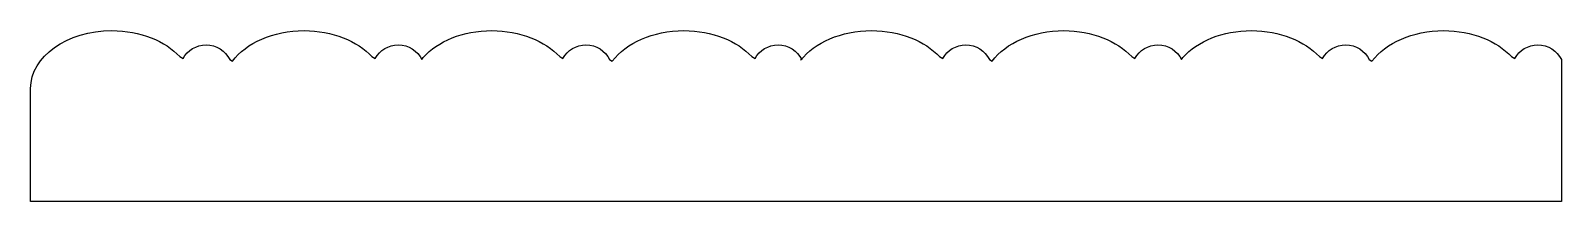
# Model space of a CAD drawing. Header units: centimetres. Extents: x -8.9 to 8.9, y -1 to 1.
import ezdxf

# ---------------------------------------------------------------- set-up
doc = ezdxf.new("R2010")
doc.units = ezdxf.units.CM
doc.header["$MEASUREMENT"] = 0
doc.layers.add('Camada 1', color=7, linetype='Continuous')

msp = doc.modelspace()

# ---------------------------------------------------------------- linework, layer by layer
at = {"layer": 'Camada 1'}
msp.add_open_spline([(8.85787, -0.84431), (8.85787, -0.84431), (8.85787, 0.65392), (8.85787, 0.65392), (8.85787, 0.65392), (8.80786, 0.75375), (8.70468, 0.82225), (8.58543, 0.82225), (8.58543, 0.82225), (8.47079, 0.82225), (8.37091, 0.7588), (8.31897, 0.66511), (8.31897, 0.66511), (8.31897, 0.66511), (8.28098, 0.68649), (8.28098, 0.68649), (8.28098, 0.68649), (8.11269, 0.86773), (7.82353, 0.98732), (7.49505, 0.98732), (7.49505, 0.98732), (7.13657, 0.98732), (6.82489, 0.84487), (6.666, 0.63527), (6.666, 0.63527), (6.666, 0.63527), (6.63399, 0.65392), (6.63399, 0.65392), (6.63399, 0.65392), (6.58396, 0.75375), (6.4808, 0.82225), (6.36155, 0.82225), (6.36155, 0.82225), (6.24691, 0.82225), (6.147, 0.7588), (6.09509, 0.66511), (6.09509, 0.66511), (6.09509, 0.66511), (6.0571, 0.68649), (6.0571, 0.68649), (6.0571, 0.68649), (5.88882, 0.86773), (5.59963, 0.98732), (5.2712, 0.98732), (5.2712, 0.98732), (4.93767, 0.98732), (4.64467, 0.86402), (4.47756, 0.67805), (4.47756, 0.67805), (4.47756, 0.67805), (4.46184, 0.65392), (4.46184, 0.65392), (4.46184, 0.65392), (4.41183, 0.75375), (4.30865, 0.82225), (4.1894, 0.82225), (4.1894, 0.82225), (4.07476, 0.82225), (3.97488, 0.7588), (3.92294, 0.66511), (3.92294, 0.66511), (3.92294, 0.66511), (3.88495, 0.68649), (3.88495, 0.68649), (3.88495, 0.68649), (3.71667, 0.86773), (3.42745, 0.98732), (3.09903, 0.98732), (3.09903, 0.98732), (2.74055, 0.98732), (2.42887, 0.84487), (2.26998, 0.63527), (2.26998, 0.63527), (2.26998, 0.63527), (2.23794, 0.65392), (2.23794, 0.65392), (2.23794, 0.65392), (2.18793, 0.75375), (2.08477, 0.82225), (1.96552, 0.82225), (1.96552, 0.82225), (1.85085, 0.82225), (1.75097, 0.7588), (1.69906, 0.66511), (1.69906, 0.66511), (1.69906, 0.66511), (1.66107, 0.68649), (1.66107, 0.68649), (1.66107, 0.68649), (1.49279, 0.86773), (1.20358, 0.98732), (0.87515, 0.98732), (0.87515, 0.98732), (0.52188, 0.98732), (0.21417, 0.84905), (0.05325, 0.6445), (0.05325, 0.6445), (0.05325, 0.6445), (0.06582, 0.65389), (0.06582, 0.65389), (0.06582, 0.65389), (0.01584, 0.75372), (-0.08737, 0.82222), (-0.2066, 0.82222), (-0.2066, 0.82222), (-0.3213, 0.82222), (-0.4212, 0.75877), (-0.47311, 0.66508), (-0.47311, 0.66508), (-0.47311, 0.66508), (-0.51108, 0.68646), (-0.51108, 0.68646), (-0.51108, 0.68646), (-0.67941, 0.86773), (-0.96855, 0.98732), (-1.297, 0.98732), (-1.297, 0.98732), (-1.65548, 0.98732), (-1.96719, 0.84487), (-2.12602, 0.63527), (-2.12602, 0.63527), (-2.12602, 0.63527), (-2.15806, 0.65392), (-2.15806, 0.65392), (-2.15806, 0.65392), (-2.20804, 0.75375), (-2.31125, 0.82225), (-2.43045, 0.82225), (-2.43045, 0.82225), (-2.54515, 0.82225), (-2.64505, 0.7588), (-2.69696, 0.66511), (-2.69696, 0.66511), (-2.69696, 0.66511), (-2.73493, 0.68649), (-2.73493, 0.68649), (-2.73493, 0.68649), (-2.90329, 0.86773), (-3.19242, 0.98732), (-3.5209, 0.98732), (-3.5209, 0.98732), (-3.85443, 0.98732), (-4.14746, 0.86402), (-4.31457, 0.67805), (-4.31457, 0.67805), (-4.31457, 0.67805), (-4.33029, 0.65392), (-4.33029, 0.65392), (-4.33029, 0.65392), (-4.38027, 0.75375), (-4.48348, 0.82225), (-4.60268, 0.82225), (-4.60268, 0.82225), (-4.71738, 0.82225), (-4.81728, 0.7588), (-4.86919, 0.66511), (-4.86919, 0.66511), (-4.86919, 0.66511), (-4.90716, 0.68649), (-4.90716, 0.68649), (-4.90716, 0.68649), (-5.07544, 0.86773), (-5.3646, 0.98732), (-5.69305, 0.98732), (-5.69305, 0.98732), (-6.05153, 0.98732), (-6.36324, 0.84487), (-6.52207, 0.63527), (-6.52207, 0.63527), (-6.52207, 0.63527), (-6.55411, 0.65392), (-6.55411, 0.65392), (-6.55411, 0.65392), (-6.60409, 0.75375), (-6.7073, 0.82225), (-6.82653, 0.82225), (-6.82653, 0.82225), (-6.94123, 0.82225), (-7.04113, 0.7588), (-7.09304, 0.66511), (-7.09304, 0.66511), (-7.09304, 0.66511), (-7.13101, 0.68649), (-7.13101, 0.68649), (-7.13101, 0.68649), (-7.29934, 0.86773), (-7.58847, 0.98732), (-7.91693, 0.98732), (-7.91693, 0.98732), (-8.4366, 0.98732), (-8.85787, 0.688), (-8.85787, 0.31877), (-8.85787, 0.31877), (-8.85787, 0.31877), (-8.85787, -0.98735), (-8.85787, -0.98735), (-8.85787, -0.98735), (-8.85787, -0.98735), (8.85784, -0.98735), (8.85784, -0.98735), (8.85784, -0.98735), (8.85784, -0.98735), (8.85787, -0.84431), (8.85787, -0.84431)], degree=3, knots=[0, 0, 0, 0, 0.01923077, 0.01923077, 0.01923077, 0.01923077, 0.03846154, 0.03846154, 0.03846154, 0.03846154, 0.05769231, 0.05769231, 0.05769231, 0.05769231, 0.07692308, 0.07692308, 0.07692308, 0.07692308, 0.09615385, 0.09615385, 0.09615385, 0.09615385, 0.11538462, 0.11538462, 0.11538462, 0.11538462, 0.13461538, 0.13461538, 0.13461538, 0.13461538, 0.15384615, 0.15384615, 0.15384615, 0.15384615, 0.17307692, 0.17307692, 0.17307692, 0.17307692, 0.19230769, 0.19230769, 0.19230769, 0.19230769, 0.21153846, 0.21153846, 0.21153846, 0.21153846, 0.23076923, 0.23076923, 0.23076923, 0.23076923, 0.25, 0.25, 0.25, 0.25, 0.26923077, 0.26923077, 0.26923077, 0.26923077, 0.28846154, 0.28846154, 0.28846154, 0.28846154, 0.30769231, 0.30769231, 0.30769231, 0.30769231, 0.32692308, 0.32692308, 0.32692308, 0.32692308, 0.34615385, 0.34615385, 0.34615385, 0.34615385, 0.36538462, 0.36538462, 0.36538462, 0.36538462, 0.38461538, 0.38461538, 0.38461538, 0.38461538, 0.40384615, 0.40384615, 0.40384615, 0.40384615, 0.42307692, 0.42307692, 0.42307692, 0.42307692, 0.44230769, 0.44230769, 0.44230769, 0.44230769, 0.46153846, 0.46153846, 0.46153846, 0.46153846, 0.48076923, 0.48076923, 0.48076923, 0.48076923, 0.5, 0.5, 0.5, 0.5, 0.51923077, 0.51923077, 0.51923077, 0.51923077, 0.53846154, 0.53846154, 0.53846154, 0.53846154, 0.55769231, 0.55769231, 0.55769231, 0.55769231, 0.57692308, 0.57692308, 0.57692308, 0.57692308, 0.59615385, 0.59615385, 0.59615385, 0.59615385, 0.61538462, 0.61538462, 0.61538462, 0.61538462, 0.63461538, 0.63461538, 0.63461538, 0.63461538, 0.65384615, 0.65384615, 0.65384615, 0.65384615, 0.67307692, 0.67307692, 0.67307692, 0.67307692, 0.69230769, 0.69230769, 0.69230769, 0.69230769, 0.71153846, 0.71153846, 0.71153846, 0.71153846, 0.73076923, 0.73076923, 0.73076923, 0.73076923, 0.75, 0.75, 0.75, 0.75, 0.76923077, 0.76923077, 0.76923077, 0.76923077, 0.78846154, 0.78846154, 0.78846154, 0.78846154, 0.80769231, 0.80769231, 0.80769231, 0.80769231, 0.82692308, 0.82692308, 0.82692308, 0.82692308, 0.84615385, 0.84615385, 0.84615385, 0.84615385, 0.86538462, 0.86538462, 0.86538462, 0.86538462, 0.88461538, 0.88461538, 0.88461538, 0.88461538, 0.90384615, 0.90384615, 0.90384615, 0.90384615, 0.92307692, 0.92307692, 0.92307692, 0.92307692, 0.94230769, 0.94230769, 0.94230769, 0.94230769, 0.96153846, 0.96153846, 0.96153846, 0.96153846, 1, 1, 1, 1], dxfattribs=at)

doc.saveas('drawing.dxf')
